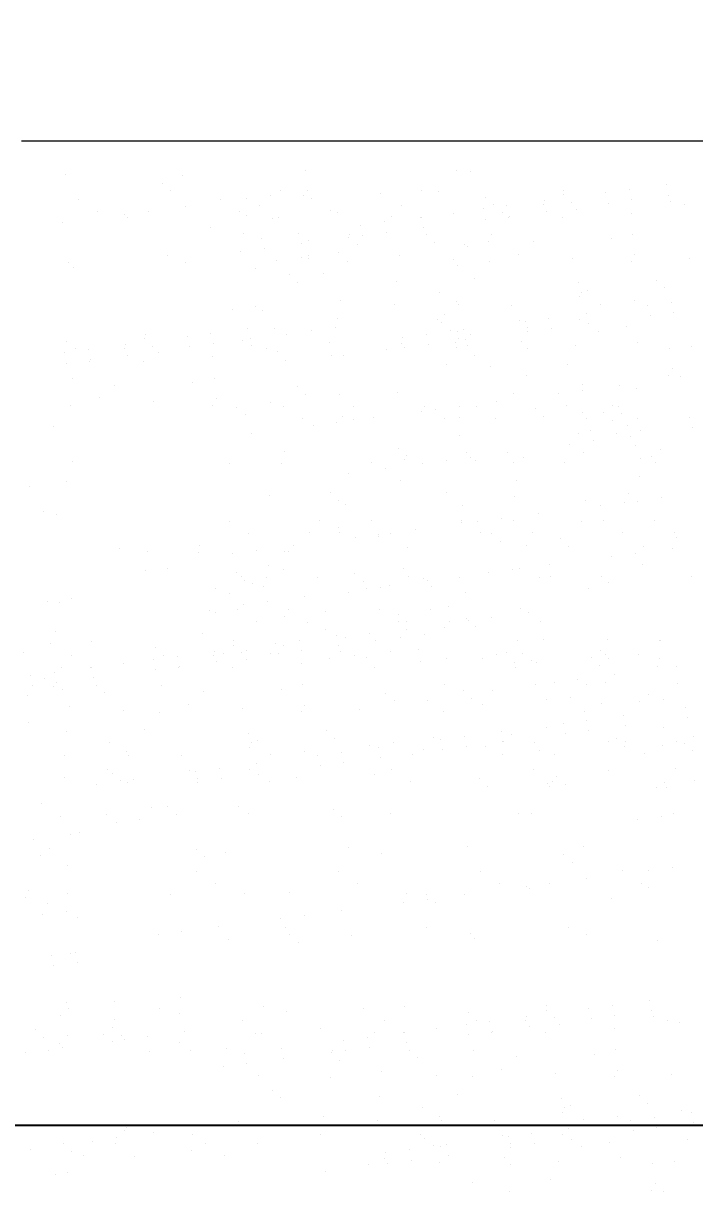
# Model space of a CAD drawing. Header units: millimetres. Extents: x 3165 to 3759, y 1184 to 1604.
# Drawn here: x 3288.13 to 3302.87, y 1379.18 to 1404.87 of the extents above; entities that cross this region are included whole.
import ezdxf

# ---------------------------------------------------------------- set-up
doc = ezdxf.new("R2010")
doc.units = ezdxf.units.MM
doc.layers.get('DEFPOINTS').update_dxf_attribs({"lineweight": 18})
doc.layers.add('1', color=1, linetype='Continuous', lineweight=18, true_color=0xff0000)
doc.layers.add('2', color=2, linetype='Continuous', lineweight=18, true_color=0xffff00)
doc.layers.add('LAYER2', color=2, linetype='Continuous', lineweight=25)
doc.styles.add('HZ', font='txt.shx', dxfattribs={"width": 0.67, "bigfont": 'hztxt.shx'})
doc.dimstyles.new('STANDARD$0', dxfattribs={"dimtxt": 3.5, "dimasz": 2.5, "dimexe": 1.25, "dimexo": 0.625, "dimtad": 1, "dimdec": 4, "dimdsep": 46, "dimtxsty": 'HZ', "dimcen": 2.5, "dimdle": 5, "dimadec": 0, "dimazin": 0, "dimtfac": 1, "dimtmove": 0, "dimatfit": 3, "dimfxl": 0, "dimtolj": 1, "dimlwd": -1, "dimlwe": -1, "dimarcsym": 0})

# ---------------------------------------------------------------- blocks, each defined once
blk = doc.blocks.new('*D55')
at = {"layer": 'DEFPOINTS', "color": 0, "transparency": 16777216}
for p in [(3348.238, 1398.036), (3268.739, 1396.54), (3348.238, 1380.685)]:
    blk.add_point(p, dxfattribs=at)
at = {"layer": 'LAYER2', "color": 0, "transparency": 16777216}
for p, q in [((3348.238, 1397.411), (3348.238, 1379.185)), ((3268.739, 1395.915), (3268.739, 1379.185)), ((3270.739, 1380.685), (3346.238, 1380.685))]:
    blk.add_line(p, q, dxfattribs=at)
for points in [[(3270.739, 1381.019), (3270.739, 1380.352), (3268.739, 1380.685)], [(3346.238, 1381.019), (3346.238, 1380.352), (3348.238, 1380.685)]]:
    blk.add_solid(points, dxfattribs=at)
at = {"layer": 'LAYER2', "color": 0, "transparency": 16777216, "insert": (3308.488, 1383.06), "char_height": 3.5, "attachment_point": 5, "style": 'HZ'}
blk.add_mtext('\\A1;846', dxfattribs=at)

msp = doc.modelspace()

# ---------------------------------------------------------------- linework, layer by layer
at = {"layer": '1'}
for p, q in [((3288.088, 1402.293), (3325.174, 1402.293)), ((3297.654, 1401.631), (3297.654, 1401.631)), ((3297.661, 1399.544), (3297.661, 1399.544)), ((3297.428, 1397.387), (3297.428, 1397.387))]:
    msp.add_line(p, q, dxfattribs=at)
at = {"layer": '2'}
for p, q in [((3294.325, 1401.635), (3294.325, 1401.635)), ((3289.066, 1401.55), (3289.066, 1401.55)), ((3291.624, 1401.537), (3291.624, 1401.537)), ((3297.654, 1401.631), (3297.654, 1401.631)), ((3297.95, 1401.627), (3297.95, 1401.627)), ((3291.179, 1401.362), (3291.179, 1401.362)), ((3291.363, 1401.193), (3291.363, 1401.193)), ((3293.77, 1401.192), (3293.77, 1401.192)), ((3294.376, 1401.196), (3294.376, 1401.196)), ((3295.983, 1401.143), (3295.983, 1401.143)), ((3296.884, 1401.198), (3296.884, 1401.198)), ((3297.24, 1401.184), (3297.24, 1401.184)), ((3299.998, 1401.203), (3299.998, 1401.203)), ((3300.924, 1401.152), (3300.924, 1401.152)), ((3301.444, 1401.22), (3301.444, 1401.22)), ((3302.257, 1401.327), (3302.257, 1401.327)), ((3289.348, 1401.001), (3289.348, 1401.001)), ((3292.462, 1401.007), (3292.462, 1401.007)), ((3293.043, 1401.021), (3293.043, 1401.021)), ((3293.314, 1400.872), (3293.314, 1400.872)), ((3293.563, 1401.089), (3293.563, 1401.089)), ((3294.28, 1401.089), (3294.28, 1401.089)), ((3294.45, 1401.021), (3294.45, 1401.021)), ((3296.428, 1400.878), (3296.428, 1400.878)), ((3298.281, 1401.054), (3298.281, 1401.054)), ((3298.465, 1400.885), (3298.465, 1400.885)), ((3298.752, 1400.866), (3298.752, 1400.866)), ((3299.543, 1400.883), (3299.543, 1400.883)), ((3299.565, 1400.973), (3299.565, 1400.973)), ((3299.985, 1401.108), (3299.985, 1401.108)), ((3300.169, 1400.94), (3300.169, 1400.94)), ((3300.972, 1400.926), (3300.972, 1400.926)), ((3301.492, 1400.995), (3301.492, 1400.995)), ((3302.305, 1401.102), (3302.305, 1401.102)), ((3302.341, 1400.966), (3302.341, 1400.966)), ((3302.657, 1400.889), (3302.657, 1400.889)), ((3289.77, 1400.733), (3289.77, 1400.733)), ((3290.351, 1400.666), (3290.351, 1400.666)), ((3290.418, 1400.612), (3290.418, 1400.612)), ((3290.872, 1400.735), (3290.872, 1400.735)), ((3291.685, 1400.842), (3291.685, 1400.842)), ((3292.884, 1400.738), (3292.884, 1400.738)), ((3293.035, 1400.645), (3293.035, 1400.645)), ((3294.872, 1400.753), (3294.872, 1400.753)), ((3295.029, 1400.709), (3295.029, 1400.709)), ((3296.221, 1400.622), (3296.221, 1400.622)), ((3296.85, 1400.609), (3296.85, 1400.609)), ((3296.874, 1400.618), (3296.874, 1400.618)), ((3297.587, 1400.697), (3297.587, 1400.697)), ((3298.232, 1400.797), (3298.232, 1400.797)), ((3298.649, 1400.719), (3298.649, 1400.719)), ((3298.779, 1400.61), (3298.779, 1400.61)), ((3298.801, 1400.64), (3298.801, 1400.64)), ((3299.613, 1400.747), (3299.613, 1400.747)), ((3299.964, 1400.615), (3299.964, 1400.615)), ((3300.288, 1400.794), (3300.288, 1400.794)), ((3301.48, 1400.707), (3301.48, 1400.707)), ((3288.993, 1400.488), (3288.993, 1400.488)), ((3292.233, 1400.395), (3292.233, 1400.395)), ((3293.603, 1400.589), (3293.603, 1400.589)), ((3293.736, 1400.603), (3293.736, 1400.603)), ((3295.54, 1400.443), (3295.54, 1400.443)), ((3296.061, 1400.511), (3296.061, 1400.511)), ((3296.922, 1400.393), (3296.922, 1400.393)), ((3298.28, 1400.572), (3298.28, 1400.572)), ((3292.977, 1400.265), (3292.977, 1400.265)), ((3293.369, 1400.157), (3293.369, 1400.157)), ((3294.182, 1400.264), (3294.182, 1400.264)), ((3294.396, 1400.101), (3294.396, 1400.101)), ((3295.275, 1400.177), (3295.275, 1400.177)), ((3295.288, 1400.225), (3295.288, 1400.225)), ((3295.588, 1400.217), (3295.588, 1400.217)), ((3296.109, 1400.286), (3296.109, 1400.286)), ((3296.978, 1400.231), (3296.978, 1400.231)), ((3298.402, 1400.23), (3298.402, 1400.23)), ((3301.039, 1400.142), (3301.039, 1400.142)), ((3301.516, 1400.236), (3301.516, 1400.236)), ((3292.896, 1399.863), (3292.896, 1399.863)), ((3293.417, 1399.931), (3293.417, 1399.931)), ((3294.23, 1400.038), (3294.23, 1400.038)), ((3295.054, 1399.846), (3295.054, 1399.846)), ((3295.459, 1400.008), (3295.459, 1400.008)), ((3297.163, 1400.062), (3297.163, 1400.062)), ((3297.821, 1400.024), (3297.821, 1400.024)), ((3297.888, 1399.969), (3297.888, 1399.969)), ((3298.342, 1400.092), (3298.342, 1400.092)), ((3299.335, 1400.088), (3299.335, 1400.088)), ((3289.129, 1399.623), (3289.129, 1399.623)), ((3291.288, 1399.765), (3291.288, 1399.765)), ((3291.687, 1399.61), (3291.687, 1399.61)), ((3293.68, 1399.674), (3293.68, 1399.674)), ((3294.241, 1399.739), (3294.241, 1399.739)), ((3294.388, 1399.708), (3294.388, 1399.708)), ((3294.402, 1399.771), (3294.402, 1399.771)), ((3295.254, 1399.636), (3295.254, 1399.636)), ((3296.381, 1399.772), (3296.381, 1399.772)), ((3297.573, 1399.685), (3297.573, 1399.685)), ((3298.368, 1399.642), (3298.368, 1399.642)), ((3298.999, 1399.805), (3298.999, 1399.805)), ((3300.19, 1399.718), (3300.19, 1399.718)), ((3301.482, 1399.648), (3301.482, 1399.648)), ((3301.557, 1399.793), (3301.557, 1399.793)), ((3302.749, 1399.706), (3302.749, 1399.706)), ((3289.227, 1399.518), (3289.227, 1399.518)), ((3293.229, 1399.483), (3293.229, 1399.483)), ((3293.972, 1399.353), (3293.972, 1399.353)), ((3294.733, 1399.386), (3294.733, 1399.386)), ((3294.157, 1399.184), (3294.157, 1399.184)), ((3296.329, 1399.21), (3296.329, 1399.21)), ((3298.033, 1399.265), (3298.033, 1399.265)), ((3300.331, 1399.176), (3300.331, 1399.176)), ((3302.034, 1399.23), (3302.034, 1399.23)), ((3297.27, 1398.962), (3297.27, 1398.962)), ((3300.351, 1398.867), (3300.351, 1398.867)), ((3300.384, 1398.968), (3300.384, 1398.968)), ((3300.515, 1399.007), (3300.515, 1399.007)), ((3302.219, 1399.061), (3302.219, 1399.061)), ((3292.716, 1398.591), (3292.716, 1398.591)), ((3293.237, 1398.659), (3293.237, 1398.659)), ((3293.39, 1398.567), (3293.39, 1398.567)), ((3295.092, 1398.782), (3295.092, 1398.782)), ((3296.284, 1398.695), (3296.284, 1398.695)), ((3297.65, 1398.77), (3297.65, 1398.77)), ((3297.692, 1398.693), (3297.692, 1398.693)), ((3298.842, 1398.683), (3298.842, 1398.683)), ((3300.806, 1398.699), (3300.806, 1398.699)), ((3301.543, 1398.78), (3301.543, 1398.78)), ((3301.846, 1398.684), (3301.846, 1398.684)), ((3302.366, 1398.752), (3302.366, 1398.752)), ((3295.027, 1398.387), (3295.027, 1398.387)), ((3297.236, 1398.374), (3297.236, 1398.374)), ((3297.325, 1398.298), (3297.325, 1398.298)), ((3297.385, 1398.472), (3297.385, 1398.472)), ((3299.028, 1398.353), (3299.028, 1398.353)), ((3299.154, 1398.329), (3299.154, 1398.329)), ((3299.674, 1398.398), (3299.674, 1398.398)), ((3300.35, 1398.379), (3300.35, 1398.379)), ((3300.487, 1398.505), (3300.487, 1398.505)), ((3301.894, 1398.458), (3301.894, 1398.458)), ((3302.414, 1398.527), (3302.414, 1398.527)), ((3290.805, 1398.046), (3290.805, 1398.046)), ((3292.251, 1398.063), (3292.251, 1398.063)), ((3293.064, 1398.17), (3293.064, 1398.17)), ((3293.638, 1398.179), (3293.638, 1398.179)), ((3293.919, 1398.051), (3293.919, 1398.051)), ((3294.47, 1398.123), (3294.47, 1398.123)), ((3294.991, 1398.191), (3294.991, 1398.191)), ((3296.983, 1398.044), (3296.983, 1398.044)), ((3297.509, 1398.129), (3297.509, 1398.129)), ((3297.658, 1398.105), (3297.658, 1398.105)), ((3297.796, 1398.151), (3297.796, 1398.151)), ((3297.951, 1398.043), (3297.951, 1398.043)), ((3299.202, 1398.104), (3299.202, 1398.104)), ((3299.212, 1398.184), (3299.212, 1398.184)), ((3299.723, 1398.172), (3299.723, 1398.172)), ((3300.535, 1398.279), (3300.535, 1398.279)), ((3300.772, 1398.111), (3300.772, 1398.111)), ((3301.385, 1398.21), (3301.385, 1398.21)), ((3289.088, 1397.897), (3289.088, 1397.897)), ((3290.372, 1397.815), (3290.372, 1397.815)), ((3290.791, 1397.951), (3290.791, 1397.951)), ((3290.976, 1397.782), (3290.976, 1397.782)), ((3291.73, 1397.994), (3291.73, 1397.994)), ((3292.299, 1397.837), (3292.299, 1397.837)), ((3292.934, 1397.919), (3292.934, 1397.919)), ((3293.112, 1397.944), (3293.112, 1397.944)), ((3293.148, 1397.808), (3293.148, 1397.808)), ((3294.852, 1397.862), (3294.852, 1397.862)), ((3296.444, 1397.845), (3296.444, 1397.845)), ((3296.462, 1397.975), (3296.462, 1397.975)), ((3297.031, 1397.818), (3297.031, 1397.818)), ((3297.626, 1397.855), (3297.626, 1397.855)), ((3297.693, 1397.963), (3297.693, 1397.963)), ((3297.844, 1397.925), (3297.844, 1397.925)), ((3297.877, 1397.794), (3297.877, 1397.794)), ((3299.062, 1397.878), (3299.062, 1397.878)), ((3300.253, 1397.791), (3300.253, 1397.791)), ((3301.62, 1397.866), (3301.62, 1397.866)), ((3289.039, 1397.64), (3289.039, 1397.64)), ((3289.272, 1397.728), (3289.272, 1397.728)), ((3289.559, 1397.708), (3289.559, 1397.708)), ((3290.349, 1397.726), (3290.349, 1397.726)), ((3290.42, 1397.59), (3290.42, 1397.59)), ((3291.095, 1397.637), (3291.095, 1397.637)), ((3291.778, 1397.768), (3291.778, 1397.768)), ((3292.286, 1397.55), (3292.286, 1397.55)), ((3293.463, 1397.731), (3293.463, 1397.731)), ((3293.712, 1397.67), (3293.712, 1397.67)), ((3294.904, 1397.583), (3294.904, 1397.583)), ((3295.152, 1397.571), (3295.152, 1397.571)), ((3296.096, 1397.721), (3296.096, 1397.721)), ((3296.51, 1397.749), (3296.51, 1397.749)), ((3297.636, 1397.758), (3297.636, 1397.758)), ((3298.048, 1397.586), (3298.048, 1397.586)), ((3299.21, 1397.726), (3299.21, 1397.726)), ((3302.324, 1397.732), (3302.324, 1397.732)), ((3302.811, 1397.779), (3302.811, 1397.779)), ((3289.087, 1397.414), (3289.087, 1397.414)), ((3289.585, 1397.452), (3289.585, 1397.452)), ((3289.607, 1397.483), (3289.607, 1397.483)), ((3290.771, 1397.457), (3290.771, 1397.457)), ((3293.885, 1397.463), (3293.885, 1397.463)), ((3298.379, 1397.332), (3298.379, 1397.332)), ((3300.082, 1397.387), (3300.082, 1397.387)), ((3302.38, 1397.298), (3302.38, 1397.298)), ((3289.209, 1397.073), (3289.209, 1397.073)), ((3292.323, 1397.078), (3292.323, 1397.078)), ((3299.176, 1397.138), (3299.176, 1397.138)), ((3302.29, 1397.143), (3302.29, 1397.143)), ((3302.565, 1397.129), (3302.565, 1397.129)), ((3290.142, 1396.931), (3290.142, 1396.931)), ((3291.846, 1396.985), (3291.846, 1396.985)), ((3294.143, 1396.896), (3294.143, 1396.896)), ((3296.347, 1396.768), (3296.347, 1396.768)), ((3298.905, 1396.756), (3298.905, 1396.756)), ((3299.88, 1396.754), (3299.88, 1396.754)), ((3300.4, 1396.822), (3300.4, 1396.822)), ((3300.414, 1396.94), (3300.414, 1396.94)), ((3301.213, 1396.929), (3301.213, 1396.929)), ((3301.606, 1396.854), (3301.606, 1396.854)), ((3289.806, 1396.647), (3289.806, 1396.647)), ((3290.997, 1396.56), (3290.997, 1396.56)), ((3292.364, 1396.635), (3292.364, 1396.635)), ((3293.555, 1396.548), (3293.555, 1396.548)), ((3294.328, 1396.727), (3294.328, 1396.727)), ((3295.065, 1396.732), (3295.065, 1396.732)), ((3298.521, 1396.575), (3298.521, 1396.575)), ((3289.175, 1396.484), (3289.175, 1396.484)), ((3292.289, 1396.49), (3292.289, 1396.49)), ((3292.817, 1396.445), (3292.817, 1396.445)), ((3293.001, 1396.276), (3293.001, 1396.276)), ((3293.837, 1396.461), (3293.837, 1396.461)), ((3295.373, 1396.455), (3295.373, 1396.455)), ((3296.877, 1396.357), (3296.877, 1396.357)), ((3296.951, 1396.467), (3296.951, 1396.467)), ((3297.188, 1396.4), (3297.188, 1396.4)), ((3297.708, 1396.468), (3297.708, 1396.468)), ((3298.078, 1396.458), (3298.078, 1396.458)), ((3299.374, 1396.42), (3299.374, 1396.42)), ((3299.559, 1396.251), (3299.559, 1396.251)), ((3300.066, 1396.472), (3300.066, 1396.472)), ((3300.408, 1396.321), (3300.408, 1396.321)), ((3300.879, 1396.323), (3300.879, 1396.323)), ((3301.078, 1396.475), (3301.078, 1396.475)), ((3301.192, 1396.464), (3301.192, 1396.464)), ((3301.262, 1396.306), (3301.262, 1396.306)), ((3288.792, 1396.021), (3288.792, 1396.021)), ((3294.259, 1396.192), (3294.259, 1396.192)), ((3294.496, 1396.045), (3294.496, 1396.045)), ((3295.017, 1396.114), (3295.017, 1396.114)), ((3295.149, 1396.236), (3295.149, 1396.236)), ((3295.385, 1396.184), (3295.385, 1396.184)), ((3295.83, 1396.221), (3295.83, 1396.221)), ((3297.373, 1396.198), (3297.373, 1396.198)), ((3297.707, 1396.224), (3297.707, 1396.224)), ((3298.499, 1396.189), (3298.499, 1396.189)), ((3300.487, 1396.204), (3300.487, 1396.204)), ((3301.063, 1396.154), (3301.063, 1396.154)), ((3301.409, 1396.037), (3301.409, 1396.037)), ((3301.613, 1396.195), (3301.613, 1396.195)), ((3302.768, 1396.216), (3302.768, 1396.216)), ((3302.816, 1395.99), (3302.816, 1395.99)), ((3293.138, 1395.866), (3293.138, 1395.866)), ((3297.699, 1395.831), (3297.699, 1395.831)), ((3300.316, 1395.864), (3300.316, 1395.864)), ((3300.596, 1395.93), (3300.596, 1395.93)), ((3301.158, 1395.875), (3301.158, 1395.875)), ((3301.457, 1395.812), (3301.457, 1395.812)), ((3301.683, 1395.939), (3301.683, 1395.939)), ((3293.871, 1395.479), (3293.871, 1395.479)), ((3296.368, 1395.543), (3296.368, 1395.543)), ((3300.124, 1395.636), (3300.124, 1395.636)), ((3300.644, 1395.705), (3300.644, 1395.705)), ((3301.58, 1395.606), (3301.58, 1395.606)), ((3302.132, 1395.508), (3302.132, 1395.508)), ((3289.212, 1395.256), (3289.212, 1395.256)), ((3292.663, 1395.219), (3292.663, 1395.219)), ((3295.777, 1395.225), (3295.777, 1395.225)), ((3296.501, 1395.298), (3296.501, 1395.298)), ((3296.552, 1395.374), (3296.552, 1395.374)), ((3296.903, 1395.217), (3296.903, 1395.217)), ((3297.432, 1395.282), (3297.432, 1395.282)), ((3297.873, 1395.445), (3297.873, 1395.445)), ((3297.953, 1395.35), (3297.953, 1395.35)), ((3298.057, 1395.276), (3298.057, 1395.276)), ((3298.766, 1395.457), (3298.766, 1395.457)), ((3298.891, 1395.231), (3298.891, 1395.231)), ((3299.119, 1395.332), (3299.119, 1395.332)), ((3300.017, 1395.222), (3300.017, 1395.222)), ((3300.429, 1395.454), (3300.429, 1395.454)), ((3301.677, 1395.32), (3301.677, 1395.32)), ((3301.933, 1395.356), (3301.933, 1395.356)), ((3302.005, 1395.236), (3302.005, 1395.236)), ((3293.8, 1395.201), (3293.8, 1395.201)), ((3295.261, 1394.996), (3295.261, 1394.996)), ((3296.074, 1395.103), (3296.074, 1395.103)), ((3288.272, 1394.708), (3288.272, 1394.708)), ((3289.085, 1394.815), (3289.085, 1394.815)), ((3296.41, 1394.842), (3296.41, 1394.842)), ((3298.968, 1394.829), (3298.968, 1394.829)), ((3301.669, 1394.927), (3301.669, 1394.927)), ((3293.546, 1394.496), (3293.546, 1394.496)), ((3294.866, 1394.567), (3294.866, 1394.567)), ((3297.422, 1394.576), (3297.422, 1394.576)), ((3298.927, 1394.479), (3298.927, 1394.479)), ((3301.424, 1394.542), (3301.424, 1394.542)), ((3302.135, 1394.462), (3302.135, 1394.462)), ((3295.051, 1394.398), (3295.051, 1394.398)), ((3295.212, 1394.309), (3295.212, 1394.309)), ((3297.77, 1394.297), (3297.77, 1394.297)), ((3300.471, 1394.394), (3300.471, 1394.394)), ((3300.802, 1394.286), (3300.802, 1394.286)), ((3301.322, 1394.355), (3301.322, 1394.355)), ((3301.608, 1394.373), (3301.608, 1394.373)), ((3288.569, 1394.147), (3288.569, 1394.147)), ((3288.855, 1394.095), (3288.855, 1394.095)), ((3292.657, 1393.943), (3292.657, 1393.943)), ((3294.645, 1393.957), (3294.645, 1393.957)), ((3295.771, 1393.948), (3295.771, 1393.948)), ((3297.759, 1393.962), (3297.759, 1393.962)), ((3298.11, 1393.932), (3298.11, 1393.932)), ((3298.63, 1394), (3298.63, 1394)), ((3298.885, 1393.954), (3298.885, 1393.954)), ((3299.443, 1394.107), (3299.443, 1394.107)), ((3300.379, 1393.937), (3300.379, 1393.937)), ((3300.873, 1393.968), (3300.873, 1393.968)), ((3301.999, 1393.96), (3301.999, 1393.96)), ((3293.079, 1393.674), (3293.079, 1393.674)), ((3294.416, 1393.699), (3294.416, 1393.699)), ((3295.061, 1393.807), (3295.061, 1393.807)), ((3295.067, 1393.688), (3295.067, 1393.688)), ((3296.193, 1393.68), (3296.193, 1393.68)), ((3296.752, 1393.753), (3296.752, 1393.753)), ((3297.762, 1393.904), (3297.762, 1393.904)), ((3298.181, 1393.694), (3298.181, 1393.694)), ((3299.307, 1393.685), (3299.307, 1393.685)), ((3301.295, 1393.699), (3301.295, 1393.699)), ((3302.421, 1393.691), (3302.421, 1393.691)), ((3295.418, 1393.577), (3295.418, 1393.577)), ((3295.921, 1393.601), (3295.921, 1393.601)), ((3295.939, 1393.646), (3295.939, 1393.646)), ((3298.418, 1393.664), (3298.418, 1393.664)), ((3298.602, 1393.496), (3298.602, 1393.496)), ((3299.922, 1393.567), (3299.922, 1393.567)), ((3302.478, 1393.576), (3302.478, 1393.576)), ((3290.237, 1393.333), (3290.237, 1393.333)), ((3290.848, 1393.269), (3290.848, 1393.269)), ((3291.974, 1393.26), (3291.974, 1393.26)), ((3292.002, 1393.402), (3292.002, 1393.402)), ((3292.726, 1393.223), (3292.726, 1393.223)), ((3293.247, 1393.292), (3293.247, 1393.292)), ((3293.863, 1393.274), (3293.863, 1393.274)), ((3293.962, 1393.275), (3293.962, 1393.275)), ((3294.06, 1393.399), (3294.06, 1393.399)), ((3296.564, 1393.372), (3296.564, 1393.372)), ((3299.182, 1393.405), (3299.182, 1393.405)), ((3300.106, 1393.398), (3300.106, 1393.398)), ((3301.046, 1393.168), (3301.046, 1393.168)), ((3301.566, 1393.237), (3301.566, 1393.237)), ((3301.74, 1393.393), (3301.74, 1393.393)), ((3302.379, 1393.344), (3302.379, 1393.344)), ((3291.307, 1392.904), (3291.307, 1392.904)), ((3293.505, 1392.967), (3293.505, 1392.967)), ((3296.473, 1392.915), (3296.473, 1392.915)), ((3299.031, 1392.903), (3299.031, 1392.903)), ((3299.688, 1392.99), (3299.688, 1392.99)), ((3301.732, 1393), (3301.732, 1393)), ((3290.804, 1392.87), (3290.804, 1392.87)), ((3292.811, 1392.806), (3292.811, 1392.806)), ((3292.915, 1392.723), (3292.915, 1392.723)), ((3293.471, 1392.715), (3293.471, 1392.715)), ((3293.855, 1392.881), (3293.855, 1392.881)), ((3294.597, 1392.707), (3294.597, 1392.707)), ((3295.412, 1392.787), (3295.412, 1392.787)), ((3296.585, 1392.721), (3296.585, 1392.721)), ((3296.916, 1392.689), (3296.916, 1392.689)), ((3297.711, 1392.712), (3297.711, 1392.712)), ((3298.354, 1392.814), (3298.354, 1392.814)), ((3298.875, 1392.882), (3298.875, 1392.882)), ((3299.472, 1392.698), (3299.472, 1392.698)), ((3299.699, 1392.727), (3299.699, 1392.727)), ((3300.825, 1392.718), (3300.825, 1392.718)), ((3302.813, 1392.732), (3302.813, 1392.732)), ((3292.36, 1392.463), (3292.36, 1392.463)), ((3292.996, 1392.638), (3292.996, 1392.638)), ((3293.173, 1392.57), (3293.173, 1392.57)), ((3293.413, 1392.51), (3293.413, 1392.51)), ((3295.596, 1392.618), (3295.596, 1392.618)), ((3295.662, 1392.46), (3295.662, 1392.46)), ((3295.972, 1392.498), (3295.972, 1392.498)), ((3296.183, 1392.528), (3296.183, 1392.528)), ((3296.996, 1392.635), (3296.996, 1392.635)), ((3297.1, 1392.52), (3297.1, 1392.52)), ((3300.534, 1392.467), (3300.534, 1392.467)), ((3300.976, 1392.601), (3300.976, 1392.601)), ((3288.673, 1392.172), (3288.673, 1392.172)), ((3288.918, 1392.168), (3288.918, 1392.168)), ((3289.194, 1392.24), (3289.194, 1392.24)), ((3292.657, 1392.349), (3292.657, 1392.349)), ((3293.491, 1392.174), (3293.491, 1392.174)), ((3294.304, 1392.281), (3294.304, 1392.281)), ((3295.275, 1392.382), (3295.275, 1392.382)), ((3297.833, 1392.37), (3297.833, 1392.37)), ((3292.216, 1391.978), (3292.216, 1391.978)), ((3292.361, 1391.938), (3292.361, 1391.938)), ((3292.83, 1392.006), (3292.83, 1392.006)), ((3292.971, 1392.105), (3292.971, 1392.105)), ((3293.956, 1391.998), (3293.956, 1391.998)), ((3294.774, 1391.965), (3294.774, 1391.965)), ((3295.944, 1392.012), (3295.944, 1392.012)), ((3296.363, 1391.904), (3296.363, 1391.904)), ((3297.07, 1392.003), (3297.07, 1392.003)), ((3297.475, 1392.063), (3297.475, 1392.063)), ((3299.058, 1392.018), (3299.058, 1392.018)), ((3299.234, 1391.929), (3299.234, 1391.929)), ((3293.251, 1391.738), (3293.251, 1391.738)), ((3293.866, 1391.84), (3293.866, 1391.84)), ((3294.378, 1391.729), (3294.378, 1391.729)), ((3296.366, 1391.743), (3296.366, 1391.743)), ((3296.547, 1391.735), (3296.547, 1391.735)), ((3297.492, 1391.735), (3297.492, 1391.735)), ((3297.867, 1391.806), (3297.867, 1391.806)), ((3297.901, 1391.753), (3297.901, 1391.753)), ((3298.052, 1391.637), (3298.052, 1391.637)), ((3298.421, 1391.822), (3298.421, 1391.822)), ((3299.48, 1391.749), (3299.48, 1391.749)), ((3288.845, 1391.511), (3288.845, 1391.511)), ((3292.065, 1391.475), (3292.065, 1391.475)), ((3294.766, 1391.573), (3294.766, 1391.573)), ((3295.012, 1391.439), (3295.012, 1391.439)), ((3295.209, 1391.399), (3295.209, 1391.399)), ((3295.73, 1391.467), (3295.73, 1391.467)), ((3296.418, 1391.392), (3296.418, 1391.392)), ((3296.543, 1391.574), (3296.543, 1391.574)), ((3296.939, 1391.461), (3296.939, 1391.461)), ((3297.383, 1391.606), (3297.383, 1391.606)), ((3288.738, 1391.255), (3288.738, 1391.255)), ((3289.639, 1391.31), (3289.639, 1391.31)), ((3291.036, 1391.166), (3291.036, 1391.166)), ((3292.739, 1391.221), (3292.739, 1391.221)), ((3292.753, 1391.315), (3292.753, 1391.315)), ((3293.038, 1391.113), (3293.038, 1391.113)), ((3293.678, 1391.264), (3293.678, 1391.264)), ((3293.851, 1391.22), (3293.851, 1391.22)), ((3294.199, 1391.332), (3294.199, 1391.332)), ((3294.247, 1391.107), (3294.247, 1391.107)), ((3295.06, 1391.214), (3295.06, 1391.214)), ((3295.867, 1391.321), (3295.867, 1391.321)), ((3296.8, 1391.132), (3296.8, 1391.132)), ((3298.981, 1391.327), (3298.981, 1391.327)), ((3299.561, 1391.343), (3299.561, 1391.343)), ((3300.969, 1391.341), (3300.969, 1391.341)), ((3302.095, 1391.332), (3302.095, 1391.332)), ((3302.119, 1391.33), (3302.119, 1391.33)), ((3288.134, 1391.068), (3288.134, 1391.068)), ((3289.183, 1390.99), (3289.183, 1390.99)), ((3290.987, 1390.909), (3290.987, 1390.909)), ((3291.22, 1390.997), (3291.22, 1390.997)), ((3291.507, 1390.978), (3291.507, 1390.978)), ((3292.297, 1390.995), (3292.297, 1390.995)), ((3292.32, 1391.085), (3292.32, 1391.085)), ((3292.368, 1390.859), (3292.368, 1390.859)), ((3292.517, 1391.044), (3292.517, 1391.044)), ((3292.924, 1391.052), (3292.924, 1391.052)), ((3293.043, 1390.906), (3293.043, 1390.906)), ((3293.568, 1391.04), (3293.568, 1391.04)), ((3293.726, 1391.038), (3293.726, 1391.038)), ((3294.861, 1390.928), (3294.861, 1390.928)), ((3295.096, 1391.078), (3295.096, 1391.078)), ((3295.411, 1391.001), (3295.411, 1391.001)), ((3295.66, 1390.94), (3295.66, 1390.94)), ((3296.186, 1391.073), (3296.186, 1391.073)), ((3296.852, 1390.853), (3296.852, 1390.853)), ((3297.417, 1390.938), (3297.417, 1390.938)), ((3298.218, 1390.927), (3298.218, 1390.927)), ((3298.526, 1391.007), (3298.526, 1391.007)), ((3298.744, 1391.061), (3298.744, 1391.061)), ((3299.098, 1391.043), (3299.098, 1391.043)), ((3299.282, 1390.875), (3299.282, 1390.875)), ((3300.602, 1390.946), (3300.602, 1390.946)), ((3300.801, 1391.098), (3300.801, 1391.098)), ((3300.919, 1391.025), (3300.919, 1391.025)), ((3300.985, 1390.929), (3300.985, 1390.929)), ((3301.64, 1391.012), (3301.64, 1391.012)), ((3302.111, 1390.938), (3302.111, 1390.938)), ((3288.815, 1390.623), (3288.815, 1390.623)), ((3288.975, 1390.734), (3288.975, 1390.734)), ((3289.605, 1390.721), (3289.605, 1390.721)), ((3289.628, 1390.73), (3289.628, 1390.73)), ((3290.342, 1390.809), (3290.342, 1390.809)), ((3291.035, 1390.684), (3291.035, 1390.684)), ((3291.533, 1390.722), (3291.533, 1390.722)), ((3291.555, 1390.752), (3291.555, 1390.752)), ((3292.719, 1390.727), (3292.719, 1390.727)), ((3294.234, 1390.819), (3294.234, 1390.819)), ((3295.833, 1390.732), (3295.833, 1390.732)), ((3298.922, 1390.84), (3298.922, 1390.84)), ((3298.947, 1390.738), (3298.947, 1390.738)), ((3299.41, 1390.84), (3299.41, 1390.84)), ((3300.786, 1390.777), (3300.786, 1390.777)), ((3302.061, 1390.744), (3302.061, 1390.744)), ((3302.479, 1390.751), (3302.479, 1390.751)), ((3288.295, 1390.555), (3288.295, 1390.555)), ((3288.607, 1390.479), (3288.607, 1390.479)), ((3288.863, 1390.398), (3288.863, 1390.398)), ((3289.676, 1390.505), (3289.676, 1390.505)), ((3289.733, 1390.343), (3289.733, 1390.343)), ((3291.157, 1390.342), (3291.157, 1390.342)), ((3294.271, 1390.348), (3294.271, 1390.348)), ((3297.385, 1390.354), (3297.385, 1390.354)), ((3299.373, 1390.368), (3299.373, 1390.368)), ((3299.788, 1390.397), (3299.788, 1390.397)), ((3300.308, 1390.465), (3300.308, 1390.465)), ((3300.499, 1390.359), (3300.499, 1390.359)), ((3300.913, 1390.405), (3300.913, 1390.405)), ((3301.121, 1390.572), (3301.121, 1390.572)), ((3302.487, 1390.374), (3302.487, 1390.374)), ((3288.214, 1390.12), (3288.214, 1390.12)), ((3288.343, 1390.329), (3288.343, 1390.329)), ((3288.792, 1390.31), (3288.792, 1390.31)), ((3288.981, 1390.241), (3288.981, 1390.241)), ((3289.917, 1390.174), (3289.917, 1390.174)), ((3292.09, 1390.2), (3292.09, 1390.2)), ((3293.794, 1390.254), (3293.794, 1390.254)), ((3296.091, 1390.166), (3296.091, 1390.166)), ((3297.795, 1390.22), (3297.795, 1390.22)), ((3298.429, 1390.218), (3298.429, 1390.218)), ((3300.152, 1390.077), (3300.152, 1390.077)), ((3301.855, 1390.132), (3301.855, 1390.132)), ((3289.136, 1389.884), (3289.136, 1389.884)), ((3291.754, 1389.917), (3291.754, 1389.917)), ((3292.945, 1389.83), (3292.945, 1389.83)), ((3294.312, 1389.905), (3294.312, 1389.905)), ((3296.276, 1389.997), (3296.276, 1389.997)), ((3297.013, 1390.002), (3297.013, 1390.002)), ((3297.979, 1390.051), (3297.979, 1390.051)), ((3298.204, 1389.915), (3298.204, 1389.915)), ((3299.63, 1390.035), (3299.63, 1390.035)), ((3300.822, 1389.948), (3300.822, 1389.948)), ((3301.656, 1389.98), (3301.656, 1389.98)), ((3302.188, 1390.023), (3302.188, 1390.023)), ((3302.676, 1389.859), (3302.676, 1389.859)), ((3290.327, 1389.797), (3290.327, 1389.797)), ((3291.123, 1389.754), (3291.123, 1389.754)), ((3294.237, 1389.76), (3294.237, 1389.76)), ((3295.503, 1389.818), (3295.503, 1389.818)), ((3297.351, 1389.765), (3297.351, 1389.765)), ((3300.465, 1389.771), (3300.465, 1389.771)), ((3300.504, 1389.573), (3300.504, 1389.573)), ((3301.317, 1389.68), (3301.317, 1389.68)), ((3302.724, 1389.633), (3302.724, 1389.633)), ((3288.237, 1389.525), (3288.237, 1389.525)), ((3289.084, 1389.323), (3289.084, 1389.323)), ((3290.787, 1389.377), (3290.787, 1389.377)), ((3294.789, 1389.342), (3294.789, 1389.342)), ((3298.626, 1389.326), (3298.626, 1389.326)), ((3299.624, 1389.416), (3299.624, 1389.416)), ((3299.984, 1389.505), (3299.984, 1389.505)), ((3300.552, 1389.348), (3300.552, 1389.348)), ((3301.365, 1389.455), (3301.365, 1389.455)), ((3302.182, 1389.404), (3302.182, 1389.404)), ((3290.025, 1389.074), (3290.025, 1389.074)), ((3293.085, 1389.288), (3293.085, 1389.288)), ((3293.139, 1389.08), (3293.139, 1389.08)), ((3293.27, 1389.119), (3293.27, 1389.119)), ((3294.973, 1389.174), (3294.973, 1389.174)), ((3296.253, 1389.085), (3296.253, 1389.085)), ((3297.146, 1389.2), (3297.146, 1389.2)), ((3297.292, 1389.15), (3297.292, 1389.15)), ((3297.813, 1389.219), (3297.813, 1389.219)), ((3298.65, 1389.102), (3298.65, 1389.102)), ((3298.674, 1389.1), (3298.674, 1389.1)), ((3298.849, 1389.254), (3298.849, 1389.254)), ((3299.367, 1389.091), (3299.367, 1389.091)), ((3300.032, 1389.279), (3300.032, 1389.279)), ((3300.982, 1389.098), (3300.982, 1389.098)), ((3301.147, 1389.165), (3301.147, 1389.165)), ((3301.355, 1389.105), (3301.355, 1389.105)), ((3302.481, 1389.097), (3302.481, 1389.097)), ((3302.652, 1389.068), (3302.652, 1389.068)), ((3302.851, 1389.22), (3302.851, 1389.22)), ((3289.038, 1388.807), (3289.038, 1388.807)), ((3290.405, 1388.882), (3290.405, 1388.882)), ((3290.446, 1388.805), (3290.446, 1388.805)), ((3291.596, 1388.795), (3291.596, 1388.795)), ((3293.106, 1388.979), (3293.106, 1388.979)), ((3293.56, 1388.811), (3293.56, 1388.811)), ((3294.297, 1388.892), (3294.297, 1388.892)), ((3294.6, 1388.796), (3294.6, 1388.796)), ((3295.121, 1388.864), (3295.121, 1388.864)), ((3295.723, 1389.013), (3295.723, 1389.013)), ((3295.934, 1388.971), (3295.934, 1388.971)), ((3296.675, 1388.817), (3296.675, 1388.817)), ((3296.915, 1388.926), (3296.915, 1388.926)), ((3297.34, 1388.925), (3297.34, 1388.925)), ((3297.861, 1388.993), (3297.861, 1388.993)), ((3298.281, 1389), (3298.281, 1389)), ((3298.663, 1388.831), (3298.663, 1388.831)), ((3299.473, 1388.914), (3299.473, 1388.914)), ((3299.789, 1388.822), (3299.789, 1388.822)), ((3301.332, 1388.996), (3301.332, 1388.996)), ((3301.777, 1388.837), (3301.777, 1388.837)), ((3302.174, 1389.011), (3302.174, 1389.011)), ((3302.836, 1388.899), (3302.836, 1388.899)), ((3293.242, 1388.617), (3293.242, 1388.617)), ((3294.648, 1388.57), (3294.648, 1388.57)), ((3295.169, 1388.639), (3295.169, 1388.639)), ((3295.982, 1388.746), (3295.982, 1388.746)), ((3289.044, 1388.314), (3289.044, 1388.314)), ((3289.991, 1388.486), (3289.991, 1388.486)), ((3290.079, 1388.41), (3290.079, 1388.41)), ((3291.783, 1388.465), (3291.783, 1388.465)), ((3291.909, 1388.442), (3291.909, 1388.442)), ((3291.967, 1388.296), (3291.967, 1388.296)), ((3292.429, 1388.51), (3292.429, 1388.51)), ((3292.477, 1388.284), (3292.477, 1388.284)), ((3293.105, 1388.491), (3293.105, 1388.491)), ((3293.29, 1388.391), (3293.29, 1388.391)), ((3294.14, 1388.322), (3294.14, 1388.322)), ((3295.843, 1388.376), (3295.843, 1388.376)), ((3296.219, 1388.497), (3296.219, 1388.497)), ((3298.141, 1388.288), (3298.141, 1388.288)), ((3299.333, 1388.503), (3299.333, 1388.503)), ((3299.845, 1388.342), (3299.845, 1388.342)), ((3300.976, 1388.478), (3300.976, 1388.478)), ((3302.447, 1388.508), (3302.447, 1388.508)), ((3289.737, 1388.156), (3289.737, 1388.156)), ((3290.264, 1388.242), (3290.264, 1388.242)), ((3290.412, 1388.217), (3290.412, 1388.217)), ((3290.55, 1388.263), (3290.55, 1388.263)), ((3291.957, 1388.216), (3291.957, 1388.216)), ((3293.527, 1388.223), (3293.527, 1388.223)), ((3296.641, 1388.228), (3296.641, 1388.228)), ((3298.325, 1388.119), (3298.325, 1388.119)), ((3299.646, 1388.19), (3299.646, 1388.19)), ((3299.693, 1388.109), (3299.693, 1388.109)), ((3299.755, 1388.234), (3299.755, 1388.234)), ((3300.029, 1388.173), (3300.029, 1388.173)), ((3302.043, 1388.105), (3302.043, 1388.105)), ((3302.201, 1388.199), (3302.201, 1388.199)), ((3302.251, 1388.096), (3302.251, 1388.096)), ((3302.869, 1388.24), (3302.869, 1388.24)), ((3288.52, 1387.738), (3288.52, 1387.738)), ((3289.957, 1387.512), (3289.957, 1387.512)), ((3290.94, 1387.656), (3290.94, 1387.656)), ((3291.297, 1387.68), (3291.297, 1387.68)), ((3292.864, 1387.685), (3292.864, 1387.685)), ((3293.071, 1387.518), (3293.071, 1387.518)), ((3294.942, 1387.621), (3294.942, 1387.621)), ((3296.185, 1387.523), (3296.185, 1387.523)), ((3299.002, 1387.533), (3299.002, 1387.533)), ((3299.299, 1387.529), (3299.299, 1387.529)), ((3302.413, 1387.535), (3302.413, 1387.535)), ((3288.942, 1387.469), (3288.942, 1387.469)), ((3290.172, 1387.33), (3290.172, 1387.33)), ((3290.693, 1387.399), (3290.693, 1387.399)), ((3291.506, 1387.506), (3291.506, 1387.506)), ((3295.126, 1387.452), (3295.126, 1387.452)), ((3301.617, 1387.398), (3301.617, 1387.398)), ((3302.138, 1387.467), (3302.138, 1387.467)), ((3289.159, 1387.057), (3289.159, 1387.057)), ((3289.368, 1387.099), (3289.368, 1387.099)), ((3288.346, 1386.95), (3288.346, 1386.95)), ((3288.705, 1386.757), (3288.705, 1386.757)), ((3291.936, 1386.744), (3291.936, 1386.744)), ((3295.267, 1386.776), (3295.267, 1386.776)), ((3297.884, 1386.809), (3297.884, 1386.809)), ((3300.442, 1386.797), (3300.442, 1386.797)), ((3288.506, 1386.605), (3288.506, 1386.605)), ((3292.12, 1386.575), (3292.12, 1386.575)), ((3292.566, 1386.678), (3292.566, 1386.678)), ((3295.996, 1386.655), (3295.996, 1386.655)), ((3299.998, 1386.621), (3299.998, 1386.621)), ((3289.107, 1386.387), (3289.107, 1386.387)), ((3291.939, 1386.249), (3291.939, 1386.249)), ((3295.053, 1386.255), (3295.053, 1386.255)), ((3298.167, 1386.261), (3298.167, 1386.261)), ((3300.182, 1386.452), (3300.182, 1386.452)), ((3301.281, 1386.266), (3301.281, 1386.266)), ((3301.861, 1386.28), (3301.861, 1386.28)), ((3302.382, 1386.349), (3302.382, 1386.349)), ((3292.36, 1385.981), (3292.36, 1385.981)), ((3295.474, 1385.986), (3295.474, 1385.986)), ((3298.589, 1385.992), (3298.589, 1385.992)), ((3299.69, 1385.994), (3299.69, 1385.994)), ((3300.503, 1386.101), (3300.503, 1386.101)), ((3301.703, 1385.998), (3301.703, 1385.998)), ((3288.236, 1385.831), (3288.236, 1385.831)), ((3289.101, 1385.768), (3289.101, 1385.768)), ((3291.36, 1385.753), (3291.36, 1385.753)), ((3292.99, 1385.778), (3292.99, 1385.778)), ((3293.977, 1385.786), (3293.977, 1385.786)), ((3296.535, 1385.774), (3296.535, 1385.774)), ((3296.992, 1385.743), (3296.992, 1385.743)), ((3297.811, 1385.747), (3297.811, 1385.747)), ((3299.17, 1385.926), (3299.17, 1385.926)), ((3299.236, 1385.871), (3299.236, 1385.871)), ((3301.854, 1385.905), (3301.854, 1385.905)), ((3288.188, 1385.675), (3288.188, 1385.675)), ((3288.657, 1385.562), (3288.657, 1385.562)), ((3296.478, 1385.571), (3296.478, 1385.571)), ((3296.998, 1385.64), (3296.998, 1385.64)), ((3297.176, 1385.574), (3297.176, 1385.574)), ((3301.052, 1385.655), (3301.052, 1385.655)), ((3288.551, 1385.306), (3288.551, 1385.306)), ((3289.072, 1385.375), (3289.072, 1385.375)), ((3289.328, 1385.234), (3289.328, 1385.234)), ((3293.786, 1385.217), (3293.786, 1385.217)), ((3294.307, 1385.286), (3294.307, 1385.286)), ((3295.12, 1385.393), (3295.12, 1385.393)), ((3292.428, 1385.038), (3292.428, 1385.038)), ((3293.878, 1385.014), (3293.878, 1385.014)), ((3296.993, 1385.019), (3296.993, 1385.019)), ((3300.107, 1385.025), (3300.107, 1385.025)), ((3291.094, 1384.863), (3291.094, 1384.863)), ((3291.615, 1384.931), (3291.615, 1384.931)), ((3292.629, 1384.751), (3292.629, 1384.751)), ((3293.985, 1384.866), (3293.985, 1384.866)), ((3294.17, 1384.697), (3294.17, 1384.697)), ((3295.33, 1384.849), (3295.33, 1384.849)), ((3297.947, 1384.882), (3297.947, 1384.882)), ((3298.046, 1384.777), (3298.046, 1384.777)), ((3300.505, 1384.87), (3300.505, 1384.87)), ((3302.047, 1384.743), (3302.047, 1384.743)), ((3289.17, 1384.46), (3289.17, 1384.46)), ((3289.268, 1384.483), (3289.268, 1384.483)), ((3288.748, 1384.414), (3288.748, 1384.414)), ((3288.796, 1384.189), (3288.796, 1384.189)), ((3289.316, 1384.257), (3289.316, 1384.257)), ((3290.143, 1383.403), (3290.143, 1383.403)), ((3291.583, 1383.487), (3291.583, 1383.487)), ((3301.882, 1383.429), (3301.882, 1383.429)), ((3289.072, 1383.384), (3289.072, 1383.384)), ((3289.133, 1383.24), (3289.133, 1383.24)), ((3291.121, 1383.254), (3291.121, 1383.254)), ((3293.395, 1383.294), (3293.395, 1383.294)), ((3293.905, 1383.19), (3293.905, 1383.19)), ((3295.608, 1383.245), (3295.608, 1383.245)), ((3296.509, 1383.299), (3296.509, 1383.299)), ((3297.906, 1383.156), (3297.906, 1383.156)), ((3299.61, 1383.21), (3299.61, 1383.21)), ((3299.623, 1383.305), (3299.623, 1383.305)), ((3300.549, 1383.253), (3300.549, 1383.253)), ((3301.069, 1383.322), (3301.069, 1383.322)), ((3301.931, 1383.203), (3301.931, 1383.203)), ((3288.943, 1383.097), (3288.943, 1383.097)), ((3290.135, 1383.01), (3290.135, 1383.01)), ((3291.561, 1383.13), (3291.561, 1383.13)), ((3292.94, 1382.974), (3292.94, 1382.974)), ((3296.054, 1382.979), (3296.054, 1382.979)), ((3297.857, 1382.899), (3297.857, 1382.899)), ((3298.091, 1382.987), (3298.091, 1382.987)), ((3298.378, 1382.968), (3298.378, 1382.968)), ((3299.168, 1382.985), (3299.168, 1382.985)), ((3299.191, 1383.075), (3299.191, 1383.075)), ((3299.794, 1383.041), (3299.794, 1383.041)), ((3299.913, 1382.896), (3299.913, 1382.896)), ((3300.597, 1383.028), (3300.597, 1383.028)), ((3301.118, 1383.096), (3301.118, 1383.096)), ((3301.967, 1383.068), (3301.967, 1383.068)), ((3302.282, 1382.991), (3302.282, 1382.991)), ((3302.531, 1382.929), (3302.531, 1382.929)), ((3288.393, 1382.778), (3288.393, 1382.778)), ((3289.099, 1382.651), (3289.099, 1382.651)), ((3289.897, 1382.68), (3289.897, 1382.68)), ((3290.096, 1382.832), (3290.096, 1382.832)), ((3290.281, 1382.663), (3290.281, 1382.663)), ((3290.867, 1382.627), (3290.867, 1382.627)), ((3291.68, 1382.734), (3291.68, 1382.734)), ((3293.228, 1382.691), (3293.228, 1382.691)), ((3293.361, 1382.705), (3293.361, 1382.705)), ((3294.654, 1382.811), (3294.654, 1382.811)), ((3295.846, 1382.724), (3295.846, 1382.724)), ((3296.475, 1382.711), (3296.475, 1382.711)), ((3296.499, 1382.72), (3296.499, 1382.72)), ((3297.212, 1382.799), (3297.212, 1382.799)), ((3297.905, 1382.673), (3297.905, 1382.673)), ((3298.404, 1382.712), (3298.404, 1382.712)), ((3298.426, 1382.742), (3298.426, 1382.742)), ((3299.239, 1382.849), (3299.239, 1382.849)), ((3299.59, 1382.716), (3299.59, 1382.716)), ((3301.105, 1382.809), (3301.105, 1382.809)), ((3288.577, 1382.609), (3288.577, 1382.609)), ((3288.937, 1382.477), (3288.937, 1382.477)), ((3288.988, 1382.38), (3288.988, 1382.38)), ((3290.082, 1382.512), (3290.082, 1382.512)), ((3290.346, 1382.559), (3290.346, 1382.559)), ((3291.555, 1382.511), (3291.555, 1382.511)), ((3295.165, 1382.545), (3295.165, 1382.545)), ((3295.686, 1382.613), (3295.686, 1382.613)), ((3295.734, 1382.388), (3295.734, 1382.388)), ((3296.547, 1382.495), (3296.547, 1382.495)), ((3288.175, 1382.273), (3288.175, 1382.273)), ((3288.685, 1382.315), (3288.685, 1382.315)), ((3290.899, 1382.313), (3290.899, 1382.313)), ((3291.799, 1382.321), (3291.799, 1382.321)), ((3292.602, 1382.367), (3292.602, 1382.367)), ((3292.994, 1382.259), (3292.994, 1382.259)), ((3293.807, 1382.366), (3293.807, 1382.366)), ((3293.855, 1382.14), (3293.855, 1382.14)), ((3294.9, 1382.278), (3294.9, 1382.278)), ((3294.913, 1382.327), (3294.913, 1382.327)), ((3295.213, 1382.319), (3295.213, 1382.319)), ((3296.604, 1382.333), (3296.604, 1382.333)), ((3296.788, 1382.164), (3296.788, 1382.164)), ((3298.027, 1382.332), (3298.027, 1382.332)), ((3298.961, 1382.19), (3298.961, 1382.19)), ((3300.664, 1382.244), (3300.664, 1382.244)), ((3301.142, 1382.338), (3301.142, 1382.338)), ((3292.522, 1381.965), (3292.522, 1381.965)), ((3293.042, 1382.033), (3293.042, 1382.033)), ((3295.085, 1382.109), (3295.085, 1382.109)), ((3296.007, 1381.873), (3296.007, 1381.873)), ((3298.624, 1381.907), (3298.624, 1381.907)), ((3301.182, 1381.894), (3301.182, 1381.894)), ((3293.306, 1381.776), (3293.306, 1381.776)), ((3294.879, 1381.738), (3294.879, 1381.738)), ((3297.198, 1381.786), (3297.198, 1381.786)), ((3297.994, 1381.744), (3297.994, 1381.744)), ((3299.816, 1381.82), (3299.816, 1381.82)), ((3301.108, 1381.749), (3301.108, 1381.749)), ((3302.374, 1381.807), (3302.374, 1381.807)), ((3293.598, 1381.455), (3293.598, 1381.455)), ((3297.658, 1381.367), (3297.658, 1381.367)), ((3293.782, 1381.286), (3293.782, 1381.286)), ((3295.954, 1381.312), (3295.954, 1381.312)), ((3299.956, 1381.278), (3299.956, 1381.278)), ((3300.14, 1381.109), (3300.14, 1381.109)), ((3301.659, 1381.332), (3301.659, 1381.332)), ((3301.844, 1381.163), (3301.844, 1381.163)), ((3294.717, 1380.884), (3294.717, 1380.884)), ((3296.895, 1381.064), (3296.895, 1381.064)), ((3297.275, 1380.872), (3297.275, 1380.872)), ((3299.976, 1380.969), (3299.976, 1380.969)), ((3300.009, 1381.07), (3300.009, 1381.07)), ((3301.168, 1380.882), (3301.168, 1380.882)), ((3301.991, 1380.854), (3301.991, 1380.854)), ((3302.594, 1381.002), (3302.594, 1381.002)), ((3302.804, 1380.961), (3302.804, 1380.961)), ((3290.397, 1380.636), (3290.397, 1380.636)), ((3292.341, 1380.692), (3292.341, 1380.692)), ((3292.862, 1380.761), (3292.862, 1380.761)), ((3293.015, 1380.669), (3293.015, 1380.669)), ((3295.909, 1380.797), (3295.909, 1380.797)), ((3297.317, 1380.795), (3297.317, 1380.795)), ((3298.467, 1380.785), (3298.467, 1380.785)), ((3300.113, 1380.607), (3300.113, 1380.607)), ((3300.431, 1380.801), (3300.431, 1380.801)), ((3301.471, 1380.786), (3301.471, 1380.786)), ((3302.04, 1380.629), (3302.04, 1380.629)), ((3302.853, 1380.736), (3302.853, 1380.736)), ((3289.65, 1380.338), (3289.65, 1380.338)), ((3290.17, 1380.407), (3290.17, 1380.407)), ((3290.35, 1380.567), (3290.35, 1380.567)), ((3290.983, 1380.514), (3290.983, 1380.514)), ((3291.855, 1380.47), (3291.855, 1380.47)), ((3294.652, 1380.489), (3294.652, 1380.489)), ((3296.861, 1380.475), (3296.861, 1380.475)), ((3296.95, 1380.4), (3296.95, 1380.4)), ((3298.653, 1380.454), (3298.653, 1380.454)), ((3298.779, 1380.431), (3298.779, 1380.431)), ((3299.3, 1380.5), (3299.3, 1380.5)), ((3299.975, 1380.481), (3299.975, 1380.481)), ((3300.161, 1380.381), (3300.161, 1380.381)), ((3301.519, 1380.56), (3301.519, 1380.56)), ((3302.714, 1380.366), (3302.714, 1380.366)), ((3288.291, 1380.159), (3288.291, 1380.159)), ((3289.023, 1380.284), (3289.023, 1380.284)), ((3289.2, 1380.103), (3289.2, 1380.103)), ((3290.15, 1380.275), (3290.15, 1380.275)), ((3291.817, 1380.137), (3291.817, 1380.137)), ((3292.138, 1380.289), (3292.138, 1380.289)), ((3293.264, 1380.281), (3293.264, 1380.281)), ((3296.087, 1380.077), (3296.087, 1380.077)), ((3296.608, 1380.145), (3296.608, 1380.145)), ((3297.134, 1380.231), (3297.134, 1380.231)), ((3297.283, 1380.207), (3297.283, 1380.207)), ((3297.421, 1380.252), (3297.421, 1380.252)), ((3298.827, 1380.206), (3298.827, 1380.206)), ((3298.838, 1380.286), (3298.838, 1380.286)), ((3299.348, 1380.274), (3299.348, 1380.274)), ((3300.397, 1380.212), (3300.397, 1380.212)), ((3301.01, 1380.312), (3301.01, 1380.312)), ((3289.445, 1380.015), (3289.445, 1380.015)), ((3290.571, 1380.006), (3290.571, 1380.006)), ((3292.559, 1380.021), (3292.559, 1380.021)), ((3295.721, 1379.822), (3295.721, 1379.822)), ((3296.07, 1379.946), (3296.07, 1379.946)), ((3296.135, 1379.851), (3296.135, 1379.851)), ((3296.656, 1379.92), (3296.656, 1379.92)), ((3297.261, 1379.86), (3297.261, 1379.86)), ((3297.469, 1380.027), (3297.469, 1380.027)), ((3298.687, 1379.98), (3298.687, 1379.98)), ((3298.835, 1379.828), (3298.835, 1379.828)), ((3299.879, 1379.893), (3299.879, 1379.893)), ((3301.245, 1379.968), (3301.245, 1379.968)), ((3301.949, 1379.834), (3301.949, 1379.834)), ((3302.437, 1379.881), (3302.437, 1379.881)), ((3288.848, 1379.592), (3288.848, 1379.592)), ((3289.108, 1379.647), (3289.108, 1379.647)), ((3294.777, 1379.672), (3294.777, 1379.672)), ((3298.004, 1379.434), (3298.004, 1379.434)), ((3299.708, 1379.488), (3299.708, 1379.488)), ((3302.006, 1379.4), (3302.006, 1379.4)), ((3298.801, 1379.24), (3298.801, 1379.24)), ((3301.915, 1379.245), (3301.915, 1379.245)), ((3302.19, 1379.231), (3302.19, 1379.231))]:
    msp.add_line(p, q, dxfattribs=at)
msp.add_open_spline([(3219.688, 1402.293), (3227.496, 1384.993), (3236.15, 1376.372), (3263.432, 1368.938), (3323.194, 1366.019), (3377.372, 1375.492), (3432.909, 1380.267), (3483.147, 1370.164), (3504.852, 1393.439), (3508.712, 1404.869)], degree=3, knots=[2.10121, 2.10121, 2.10121, 2.10121, 38.638665, 85.311573, 139.19871, 206.241661, 252.064735, 308.883122, 343.056278, 343.056278, 343.056278, 343.056278], dxfattribs=at)

# ---------------------------------------------------------------- dimensions: what is measured, and where the dimension line sits
at = {"layer": 'LAYER2'}
dim = msp.add_linear_dim(base=(3348.238, 1380.685), p1=(3268.739, 1396.54), p2=(3348.238, 1398.036), text='846', dimstyle='STANDARD$0', override={"dimtxt": 3.5, "dimasz": 2, "dimexe": 1.5, "dimdec": 2, "dimatfit": 0}, dxfattribs=at)
dim.commit()
dim.dimension.update_dxf_attribs({"geometry": '*D55', "text_midpoint": (3308.488, 1380.685), "dimtype": 160})

doc.saveas('drawing.dxf')
